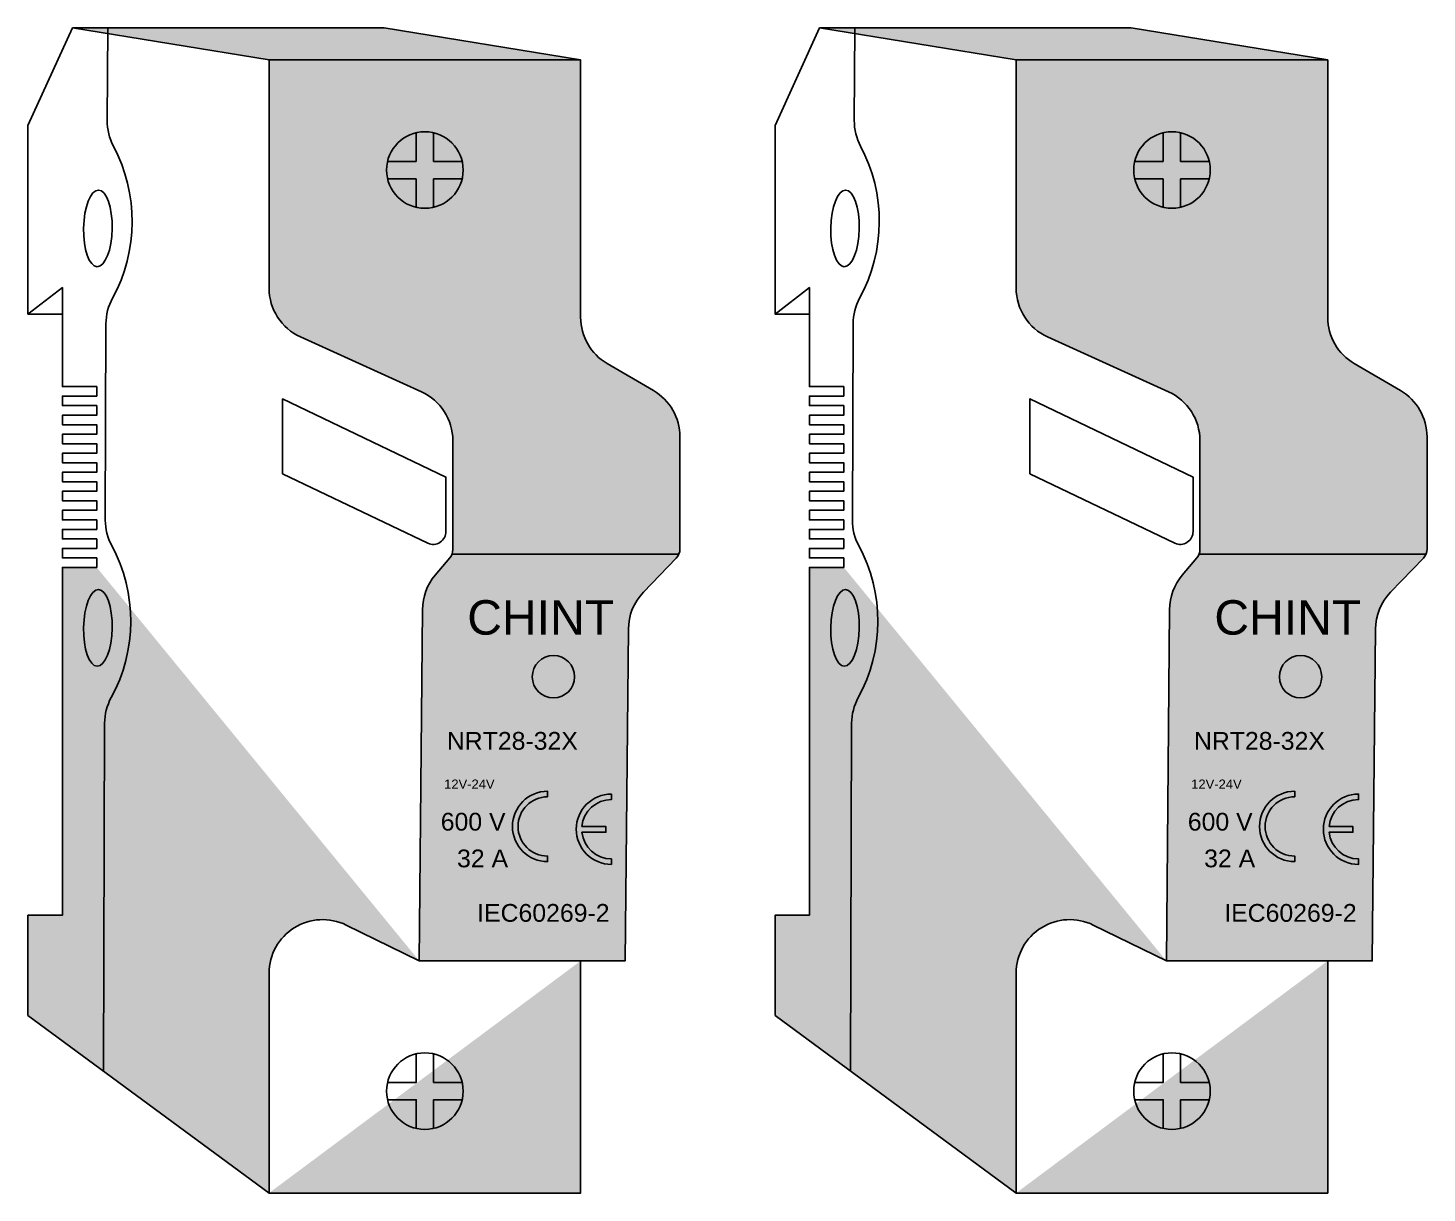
# Model space of a CAD drawing. Header units: millimetres. Extents: x 2499 to 4503, y 2704 to 3691.
# Drawn here: x 3332.3 to 3426.2, y 3044.2 to 3122.4 of the extents above; entities that cross this region are included whole.
import ezdxf

# ---------------------------------------------------------------- set-up
doc = ezdxf.new("R2010")
doc.units = ezdxf.units.MM
doc.styles.get("Standard").update_dxf_attribs({"font": 'arial.ttf'})

msp = doc.modelspace()

# ---------------------------------------------------------------- hatches: boundary and pattern name
h = msp.add_hatch(color=256)
h.dxf.hatch_style = 1
edge = h.paths.add_edge_path()
edge.add_line((3358.528432814403, 3059.755042318026), (3372.346343692352, 3059.755042318026))
edge.add_line((3372.346343692352, 3059.755042318026), (3372.566246515029, 3082.002780524468))
edge.add_arc((3376.158872554817, 3082.002780524466), 3.592626039787319, 136.0738392032398, 179.9999999999783, ccw=False)
edge.add_line((3373.571339569502, 3084.495095695479), (3375.778101927096, 3086.786166446661))
edge.add_arc((3375.153471493069, 3087.387811301371), 0.86725988625729, 316.0738392031771, 359.9999999999099)
edge.add_line((3376.020731379327, 3087.387811301369), (3376.020731379326, 3094.921221185286))
edge.add_arc((3372.428105339539, 3094.921221185286), 3.59262603978641, 0, 59.69400676730731)
edge.add_line((3374.241008868107, 3098.022888907312), (3371.138923064905, 3099.83603680146))
edge.add_arc((3372.951826593473, 3102.937704523486), 3.592626039786623, 179.9999999999855, 239.6940067672948, ccw=False)
edge.add_line((3369.359200553687, 3102.937704523486), (3369.359200553687, 3120.205784277533))
edge.add_line((3369.359200553687, 3120.205784277533), (3356.170841164879, 3122.350172588971))
edge.add_line((3356.170841164879, 3122.350172588971), (3335.260139003284, 3122.350172588971))
edge.add_line((3335.260139003284, 3122.350172588971), (3348.448498392087, 3120.205784277533))
edge.add_line((3348.448498392087, 3120.205784277533), (3348.448498392087, 3104.89337550116))
edge.add_arc((3352.041124431873, 3104.893375501159), 3.592626039785955, 179.9999999999927, 245.593283337653)
edge.add_line((3350.556611170529, 3101.621803671191), (3358.672262692024, 3097.939233660734))
edge.add_arc((3357.187749430681, 3094.667661830766), 3.592626039785415, 7.275957614183426e-12, 65.5932833376728, ccw=False)
edge.add_line((3360.780375470467, 3094.667661830766), (3360.780375470467, 3087.355664609313))
edge.add_arc((3359.91311558421, 3087.355664609314), 0.8672598862567611, 319.7735382807334, 359.99999999997, ccw=False)
edge.add_line((3360.575266639588, 3086.795579178176), (3359.59799943277, 3085.640222376506))
edge.add_arc((3362.340961676869, 3083.320067211605), 3.592626039788581, 139.7735382807498, 179.9999999999927)
edge.add_line((3358.748335637081, 3083.320067211606), (3358.528432814403, 3059.755042318026))
edge.add_line((3358.528432814403, 3059.755042318026), (3353.621812593752, 3062.159055991453))
edge.add_arc((3352.041124431873, 3058.93285283656), 3.592626039785956, 63.89731400597007, 180)
edge.add_line((3348.448498392087, 3058.93285283656), (3348.448498392087, 3044.182095934497))
edge.add_line((3348.448498392087, 3044.182095934497), (3332.268200455154, 3056.095188924094))
edge.add_line((3332.268200455154, 3056.095188924094), (3332.268200455154, 3062.814130569984))
edge.add_line((3332.268200455154, 3062.814130569984), (3334.575279575012, 3062.814130569984))
edge.add_line((3334.575279575012, 3062.814130569984), (3334.575279575012, 3086.156992268242))
edge.add_line((3334.575279575012, 3086.156992268242), (3336.882358694871, 3086.156992268242))
edge.add_line((3336.882358694871, 3086.156992268242), (3336.882358694871, 3086.795415132288))
edge.add_line((3336.882358694871, 3086.795415132288), (3336.882358694871, 3086.156992268242))
edge = h.paths.add_edge_path(flags=0)
edge.add_arc((3375.153471493069, 3087.387811301371), 0.86725988625729, 316.0738392031771, 359.9999999999099)
edge.add_arc((3375.153471493069, 3087.387811301371), 0.86725988625729, 316.0738392031771, 359.9999999999099, ccw=False)
edge = h.paths.add_edge_path(flags=0)
edge.add_arc((3372.428105339539, 3094.921221185286), 3.59262603978641, 0, 59.69400676730731)
edge.add_arc((3372.428105339539, 3094.921221185286), 3.59262603978641, 0, 59.694006767307314, ccw=False)
edge = h.paths.add_edge_path(flags=0)
edge.add_arc((3352.041124431873, 3104.893375501159), 3.592626039785955, 179.9999999999927, 245.593283337653)
edge.add_arc((3352.041124431873, 3104.893375501159), 3.592626039785955, 179.9999999999928, 245.59328333765302, ccw=False)
edge = h.paths.add_edge_path(flags=17)
edge.add_line((3358.528432814403, 3059.755042318026), (3372.346343692352, 3059.755042318026))
edge.add_line((3372.346343692352, 3059.755042318026), (3372.566246515029, 3082.002780524468))
edge.add_arc((3376.158872554817, 3082.002780524466), 3.592626039787319, 136.0738392032398, 179.9999999999783)
edge.add_line((3373.571339569502, 3084.495095695479), (3375.778101927096, 3086.786166446661))
edge.add_arc((3375.153471493069, 3087.387811301371), 0.86725988625729, 316.0738392031771, 359.9999999999099)
edge.add_line((3376.020731379327, 3087.387811301369), (3376.020731379326, 3094.921221185286))
edge.add_arc((3372.428105339539, 3094.921221185286), 3.59262603978641, 0, 59.69400676730731)
edge.add_line((3374.241008868107, 3098.022888907312), (3371.138923064905, 3099.83603680146))
edge.add_arc((3372.951826593473, 3102.937704523486), 3.592626039786623, 179.9999999999855, 239.6940067672948)
edge.add_line((3369.359200553687, 3102.937704523486), (3369.359200553687, 3120.205784277533))
edge.add_line((3369.359200553687, 3120.205784277533), (3356.170841164879, 3122.350172588971))
edge.add_line((3356.170841164879, 3122.350172588971), (3335.260139003284, 3122.350172588971))
edge.add_line((3335.260139003284, 3122.350172588971), (3348.448498392087, 3120.205784277533))
edge.add_line((3348.448498392087, 3120.205784277533), (3348.448498392087, 3104.89337550116))
edge.add_arc((3352.041124431873, 3104.893375501159), 3.592626039785955, 179.9999999999927, 245.593283337653)
edge.add_line((3350.556611170529, 3101.621803671191), (3358.672262692024, 3097.939233660734))
edge.add_arc((3357.187749430681, 3094.667661830766), 3.592626039785415, 7.275957614183426e-12, 65.5932833376728, ccw=False)
edge.add_line((3360.780375470467, 3094.667661830766), (3360.780375470467, 3087.355664609313))
edge.add_arc((3359.91311558421, 3087.355664609314), 0.8672598862567611, 319.7735382807334, 359.99999999997, ccw=False)
edge.add_line((3360.575266639588, 3086.795579178176), (3359.59799943277, 3085.640222376506))
edge.add_arc((3362.340961676869, 3083.320067211605), 3.592626039788581, 139.7735382807498, 179.9999999999927)
edge.add_line((3358.748335637081, 3083.320067211606), (3358.528432814403, 3059.755042318026))
edge = h.paths.add_edge_path(flags=0)
edge.add_arc((3362.340961676869, 3083.320067211605), 3.592626039788581, 139.7735382807498, 179.9999999999927)
edge.add_arc((3362.340961676869, 3083.320067211605), 3.592626039788581, 139.7735382807498, 179.9999999999927)
edge = h.paths.add_edge_path(flags=16)
edge.add_line((3358.528432814403, 3059.755042318026), (3372.346343692352, 3059.755042318026))
edge.add_line((3358.748335637081, 3083.320067211606), (3358.528432814403, 3059.755042318026))
edge.add_arc((3362.340961676869, 3083.320067211605), 3.592626039788581, 139.7735382807498, 179.9999999999927)
edge.add_line((3360.575266639588, 3086.795579178176), (3359.59799943277, 3085.640222376506))
edge.add_arc((3359.91311558421, 3087.355664609314), 0.8672598862567611, 319.7735382807334, 359.99999999997)
edge.add_line((3360.780375470467, 3094.667661830766), (3360.780375470467, 3087.355664609313))
edge.add_arc((3357.187749430681, 3094.667661830766), 3.592626039785415, 7.252384095090722e-12, 65.59328333767282)
edge.add_line((3350.556611170529, 3101.621803671191), (3358.672262692024, 3097.939233660734))
edge.add_arc((3352.041124431873, 3104.893375501159), 3.592626039785955, 179.9999999999927, 245.593283337653)
edge.add_line((3348.448498392087, 3120.205784277533), (3348.448498392087, 3104.89337550116))
edge.add_line((3335.260139003284, 3122.350172588971), (3348.448498392087, 3120.205784277533))
edge.add_line((3356.170841164879, 3122.350172588971), (3335.260139003284, 3122.350172588971))
edge.add_line((3369.359200553687, 3120.205784277533), (3356.170841164879, 3122.350172588971))
edge.add_line((3369.359200553687, 3102.937704523486), (3369.359200553687, 3120.205784277533))
edge.add_arc((3372.951826593473, 3102.937704523486), 3.592626039786623, 179.9999999999855, 239.6940067672948)
edge.add_line((3374.241008868107, 3098.022888907312), (3371.138923064905, 3099.83603680146))
edge.add_arc((3372.428105339539, 3094.921221185286), 3.59262603978641, 0, 59.69400676730731)
edge.add_line((3376.020731379327, 3087.387811301369), (3376.020731379326, 3094.921221185286))
edge.add_arc((3375.153471493069, 3087.387811301371), 0.86725988625729, 316.0738392031771, 359.9999999999099)
edge.add_line((3373.571339569502, 3084.495095695479), (3375.778101927096, 3086.786166446661))
edge.add_arc((3376.158872554817, 3082.002780524466), 3.592626039787319, 136.0738392032398, 179.9999999999783)
edge.add_line((3372.346343692352, 3059.755042318026), (3372.566246515029, 3082.002780524468))
edge = h.paths.add_edge_path(flags=17)
edge.add_arc((3352.041124431873, 3058.93285283656), 3.592626039785956, 63.89731400597009, 180, ccw=False)
edge.add_arc((3352.041124431873, 3058.93285283656), 3.592626039785956, 63.89731400597007, 180)
h.paths.add_polyline_path([(3336.882358694871, 3086.156992268242), (3336.882358694871, 3086.795415132288)], flags=0)
edge = h.paths.add_edge_path(flags=17)
edge.add_line((3334.575279575012, 3086.156992268242), (3336.882358694871, 3086.156992268242))
edge.add_line((3334.575279575012, 3086.156992268242), (3336.882358694871, 3086.156992268242))
edge = h.paths.add_edge_path(flags=17)
edge.add_line((3334.575279575012, 3062.814130569984), (3334.575279575012, 3086.156992268242))
edge.add_line((3334.575279575012, 3062.814130569984), (3334.575279575012, 3086.156992268242))
edge = h.paths.add_edge_path(flags=17)
edge.add_line((3332.268200455154, 3062.814130569984), (3334.575279575012, 3062.814130569984))
edge.add_line((3332.268200455154, 3062.814130569984), (3334.575279575012, 3062.814130569984))
edge = h.paths.add_edge_path(flags=17)
edge.add_line((3332.268200455154, 3056.095188924094), (3332.268200455154, 3062.814130569984))
edge.add_line((3332.268200455154, 3056.095188924094), (3332.268200455154, 3062.814130569984))
edge = h.paths.add_edge_path(flags=17)
edge.add_line((3348.448498392087, 3044.182095934497), (3332.268200455154, 3056.095188924094))
edge.add_line((3348.448498392087, 3044.182095934497), (3332.268200455154, 3056.095188924094))
edge = h.paths.add_edge_path(flags=16)
edge.add_line((3348.448498392087, 3058.93285283656), (3348.448498392087, 3044.182095934497))
edge.add_line((3348.448498392087, 3058.93285283656), (3348.448498392087, 3044.182095934497))
edge = h.paths.add_edge_path(flags=0)
edge.add_line((3358.528432814403, 3059.755042318026), (3353.621812593752, 3062.159055991453))
edge.add_line((3358.528432814403, 3059.755042318026), (3353.621812593752, 3062.159055991453))
edge = h.paths.add_edge_path(flags=0)
edge.add_line((3373.571339569502, 3084.495095695479), (3375.778101927096, 3086.786166446661))
edge.add_line((3373.571339569502, 3084.495095695479), (3375.778101927096, 3086.786166446661))
edge = h.paths.add_edge_path(flags=0)
edge.add_arc((3376.158872554817, 3082.002780524466), 3.592626039787319, 136.0738392032398, 179.9999999999783)
edge.add_arc((3376.158872554817, 3082.002780524466), 3.592626039787319, 136.0738392032398, 179.9999999999783)
edge = h.paths.add_edge_path(flags=0)
edge.add_line((3372.346343692352, 3059.755042318026), (3372.566246515029, 3082.002780524468))
edge.add_line((3372.346343692352, 3059.755042318026), (3372.566246515029, 3082.002780524468))
edge = h.paths.add_edge_path(flags=0)
edge.add_line((3358.528432814403, 3059.755042318026), (3372.346343692352, 3059.755042318026))
edge.add_line((3358.528432814403, 3059.755042318026), (3372.346343692352, 3059.755042318026))
edge = h.paths.add_edge_path(flags=0)
edge.add_line((3358.748335637081, 3083.320067211606), (3358.528432814403, 3059.755042318026))
edge.add_line((3358.748335637081, 3083.320067211606), (3358.528432814403, 3059.755042318026))
edge = h.paths.add_edge_path(flags=0)
edge.add_line((3376.020731379327, 3087.387811301369), (3376.020731379326, 3094.921221185286))
edge.add_line((3376.020731379327, 3087.387811301369), (3376.020731379326, 3094.921221185286))
edge = h.paths.add_edge_path(flags=0)
edge.add_line((3348.448498392087, 3120.205784277533), (3348.448498392087, 3104.89337550116))
edge.add_line((3348.448498392087, 3120.205784277533), (3348.448498392087, 3104.89337550116))
edge = h.paths.add_edge_path(flags=0)
edge.add_line((3335.260139003284, 3122.350172588971), (3348.448498392087, 3120.205784277533))
edge.add_line((3335.260139003284, 3122.350172588971), (3348.448498392087, 3120.205784277533))
edge = h.paths.add_edge_path(flags=0)
edge.add_line((3356.170841164879, 3122.350172588971), (3335.260139003284, 3122.350172588971))
edge.add_line((3356.170841164879, 3122.350172588971), (3335.260139003284, 3122.350172588971))
edge = h.paths.add_edge_path(flags=0)
edge.add_line((3369.359200553687, 3120.205784277533), (3356.170841164879, 3122.350172588971))
edge.add_line((3369.359200553687, 3120.205784277533), (3356.170841164879, 3122.350172588971))
edge = h.paths.add_edge_path(flags=0)
edge.add_line((3369.359200553687, 3102.937704523486), (3369.359200553687, 3120.205784277533))
edge.add_line((3369.359200553687, 3102.937704523486), (3369.359200553687, 3120.205784277533))
edge = h.paths.add_edge_path(flags=0)
edge.add_arc((3372.951826593473, 3102.937704523486), 3.592626039786623, 179.9999999999855, 239.6940067672948)
edge.add_arc((3372.951826593473, 3102.937704523486), 3.592626039786623, 179.9999999999855, 239.6940067672948)
edge = h.paths.add_edge_path(flags=0)
edge.add_line((3374.241008868107, 3098.022888907312), (3371.138923064905, 3099.83603680146))
edge.add_line((3374.241008868107, 3098.022888907312), (3371.138923064905, 3099.83603680146))
edge = h.paths.add_edge_path(flags=0)
edge.add_line((3360.575266639588, 3086.795579178176), (3359.59799943277, 3085.640222376506))
edge.add_line((3360.575266639588, 3086.795579178176), (3359.59799943277, 3085.640222376506))
edge = h.paths.add_edge_path(flags=0)
edge.add_arc((3359.91311558421, 3087.355664609314), 0.8672598862567611, 319.7735382807334, 359.99999999997)
edge.add_arc((3359.91311558421, 3087.355664609314), 0.8672598862567611, 319.7735382807334, 359.99999999997)
edge = h.paths.add_edge_path(flags=0)
edge.add_line((3360.780375470467, 3094.667661830766), (3360.780375470467, 3087.355664609313))
edge.add_line((3360.780375470467, 3094.667661830766), (3360.780375470467, 3087.355664609313))
edge = h.paths.add_edge_path(flags=0)
edge.add_arc((3357.187749430681, 3094.667661830766), 3.592626039785415, 7.252384095090722e-12, 65.59328333767282)
edge.add_arc((3357.187749430681, 3094.667661830766), 3.592626039785415, 7.252384095090722e-12, 65.59328333767282)
edge = h.paths.add_edge_path(flags=0)
edge.add_line((3350.556611170529, 3101.621803671191), (3358.672262692024, 3097.939233660734))
edge.add_line((3350.556611170529, 3101.621803671191), (3358.672262692024, 3097.939233660734))
edge = h.paths.add_edge_path(flags=17)
edge.add_line((3369.359200553687, 3059.755042318026), (3369.359200553687, 3044.182095934497))
edge.add_line((3369.359200553687, 3044.182095934497), (3348.448498392087, 3044.182095934497))
h = msp.add_hatch(color=256)
h.dxf.hatch_style = 1
edge = h.paths.add_edge_path()
edge.add_line((3358.528432814403, 3059.755042318026), (3372.346343692352, 3059.755042318026))
edge.add_line((3372.346343692352, 3059.755042318026), (3372.566246515029, 3082.002780524468))
edge.add_arc((3376.158872554816, 3082.002780524467), 3.592626039786473, 136.0738392032391, 179.999999999979, ccw=False)
edge.add_line((3373.571339569502, 3084.495095695479), (3375.778101927096, 3086.786166446661))
edge.add_arc((3375.153471493069, 3087.387811301371), 0.8672598862582869, 316.0738392031965, 359.9999999999128)
edge.add_line((3376.020731379327, 3087.387811301369), (3376.020731379326, 3094.921221185286))
edge.add_arc((3372.42810533954, 3094.921221185286), 3.592626039785154, 0, 59.69400676731664)
edge.add_line((3374.241008868107, 3098.022888907312), (3371.138923064905, 3099.83603680146))
edge.add_arc((3372.951826593473, 3102.937704523486), 3.592626039787422, 180, 239.69400676729998, ccw=False)
edge.add_line((3369.359200553687, 3102.937704523486), (3369.359200553687, 3120.205784277534))
edge.add_line((3369.359200553687, 3120.205784277533), (3356.170841164879, 3122.350172588971))
edge.add_line((3356.170841164879, 3122.350172588971), (3335.260139003284, 3122.350172588971))
edge.add_line((3335.260139003284, 3122.350172588971), (3348.448498392087, 3120.205784277533))
edge.add_line((3348.448498392087, 3120.205784277533), (3348.448498392087, 3104.89337550116))
edge.add_arc((3352.041124431873, 3104.893375501159), 3.592626039785814, 179.9999999999789, 245.5932833376565)
edge.add_line((3350.556611170529, 3101.621803671191), (3358.672262692024, 3097.939233660734))
edge.add_arc((3357.18774943068, 3094.667661830766), 3.592626039785893, 0, 65.59328333766518, ccw=False)
edge.add_line((3360.780375470467, 3094.667661830766), (3360.780375470467, 3087.355664609314))
edge.add_arc((3359.913115584209, 3087.355664609315), 0.8672598862576525, 319.7735382806859, 359.9999999999128, ccw=False)
edge.add_line((3360.575266639588, 3086.795579178176), (3359.597999432769, 3085.640222376506))
edge.add_arc((3362.340961676869, 3083.320067211606), 3.592626039788321, 139.7735382807585, 180)
edge.add_line((3358.748335637081, 3083.320067211606), (3358.528432814402, 3059.755042318026))
h.paths.add_polyline_path([(3336.882358694871, 3086.156992268242), (3336.882358694871, 3086.795415132288)], flags=17)
h = msp.add_hatch(color=256)
h.dxf.hatch_style = 1
edge = h.paths.add_edge_path()
edge.add_line((3408.667141138624, 3059.755042318026), (3422.485052016572, 3059.755042318026))
edge.add_line((3422.485052016572, 3059.755042318026), (3422.70495483925, 3082.002780524468))
edge.add_arc((3426.297580879037, 3082.002780524466), 3.592626039787319, 136.0738392032398, 179.9999999999783, ccw=False)
edge.add_line((3423.710047893722, 3084.495095695479), (3425.916810251317, 3086.786166446661))
edge.add_arc((3425.29217981729, 3087.387811301371), 0.86725988625729, 316.0738392031771, 359.9999999999099)
edge.add_line((3426.159439703547, 3087.387811301369), (3426.159439703546, 3094.921221185286))
edge.add_arc((3422.56681366376, 3094.921221185286), 3.59262603978641, 0, 59.69400676730731)
edge.add_line((3424.379717192327, 3098.022888907312), (3421.277631389126, 3099.83603680146))
edge.add_arc((3423.090534917694, 3102.937704523486), 3.592626039786623, 179.9999999999855, 239.6940067672948, ccw=False)
edge.add_line((3419.497908877908, 3102.937704523486), (3419.497908877908, 3120.205784277533))
edge.add_line((3419.497908877908, 3120.205784277533), (3406.3095494891, 3122.350172588971))
edge.add_line((3406.3095494891, 3122.350172588971), (3385.398847327504, 3122.350172588971))
edge.add_line((3385.398847327504, 3122.350172588971), (3398.587206716308, 3120.205784277533))
edge.add_line((3398.587206716308, 3120.205784277533), (3398.587206716308, 3104.89337550116))
edge.add_arc((3402.179832756094, 3104.893375501159), 3.592626039785955, 179.9999999999927, 245.593283337653)
edge.add_line((3400.69531949475, 3101.621803671191), (3408.810971016245, 3097.939233660734))
edge.add_arc((3407.326457754903, 3094.667661830765), 3.592626039786055, 2.1827872842550278e-11, 65.59328333768542, ccw=False)
edge.add_line((3410.919083794689, 3094.667661830766), (3410.919083794689, 3087.355664609313))
edge.add_arc((3410.051823908431, 3087.355664609315), 0.8672598862572158, 319.7735382806681, 359.9999999999099, ccw=False)
edge.add_line((3410.713974963809, 3086.795579178176), (3409.736707756991, 3085.640222376506))
edge.add_arc((3412.47967000109, 3083.320067211605), 3.592626039788581, 139.7735382807498, 179.9999999999927)
edge.add_line((3408.887043961302, 3083.320067211606), (3408.667141138624, 3059.755042318026))
edge.add_line((3408.667141138624, 3059.755042318026), (3403.760520917972, 3062.159055991453))
edge.add_arc((3402.179832756094, 3058.93285283656), 3.592626039785956, 63.89731400597007, 180)
edge.add_line((3398.587206716308, 3058.93285283656), (3398.587206716308, 3044.182095934497))
edge.add_line((3398.587206716308, 3044.182095934497), (3382.406908779375, 3056.095188924094))
edge.add_line((3382.406908779375, 3056.095188924094), (3382.406908779375, 3062.814130569984))
edge.add_line((3382.406908779375, 3062.814130569984), (3384.713987899233, 3062.814130569984))
edge.add_line((3384.713987899233, 3062.814130569984), (3384.713987899233, 3086.156992268242))
edge.add_line((3384.713987899233, 3086.156992268242), (3387.021067019091, 3086.156992268242))
edge.add_line((3387.021067019091, 3086.156992268242), (3387.021067019091, 3086.795415132288))
edge.add_line((3387.021067019091, 3086.795415132288), (3387.021067019091, 3086.156992268242))
edge = h.paths.add_edge_path(flags=0)
edge.add_arc((3425.29217981729, 3087.387811301371), 0.86725988625729, 316.0738392031771, 359.9999999999099)
edge.add_arc((3425.29217981729, 3087.387811301371), 0.86725988625729, 316.0738392031771, 359.9999999999099, ccw=False)
edge = h.paths.add_edge_path(flags=0)
edge.add_arc((3422.56681366376, 3094.921221185286), 3.59262603978641, 0, 59.69400676730731)
edge.add_arc((3422.56681366376, 3094.921221185286), 3.59262603978641, 0, 59.694006767307314, ccw=False)
edge = h.paths.add_edge_path(flags=0)
edge.add_arc((3402.179832756094, 3104.893375501159), 3.592626039785955, 179.9999999999927, 245.593283337653)
edge.add_arc((3402.179832756094, 3104.893375501159), 3.592626039785955, 179.9999999999928, 245.59328333765302, ccw=False)
edge = h.paths.add_edge_path(flags=17)
edge.add_line((3408.667141138624, 3059.755042318026), (3422.485052016572, 3059.755042318026))
edge.add_line((3422.485052016572, 3059.755042318026), (3422.70495483925, 3082.002780524468))
edge.add_arc((3426.297580879037, 3082.002780524466), 3.592626039787319, 136.0738392032398, 179.9999999999783)
edge.add_line((3423.710047893722, 3084.495095695479), (3425.916810251317, 3086.786166446661))
edge.add_arc((3425.29217981729, 3087.387811301371), 0.86725988625729, 316.0738392031771, 359.9999999999099)
edge.add_line((3426.159439703547, 3087.387811301369), (3426.159439703546, 3094.921221185286))
edge.add_arc((3422.56681366376, 3094.921221185286), 3.59262603978641, 0, 59.69400676730731)
edge.add_line((3424.379717192327, 3098.022888907312), (3421.277631389126, 3099.83603680146))
edge.add_arc((3423.090534917694, 3102.937704523486), 3.592626039786623, 179.9999999999855, 239.6940067672948)
edge.add_line((3419.497908877908, 3102.937704523486), (3419.497908877908, 3120.205784277533))
edge.add_line((3419.497908877908, 3120.205784277533), (3406.3095494891, 3122.350172588971))
edge.add_line((3406.3095494891, 3122.350172588971), (3385.398847327504, 3122.350172588971))
edge.add_line((3385.398847327504, 3122.350172588971), (3398.587206716308, 3120.205784277533))
edge.add_line((3398.587206716308, 3120.205784277533), (3398.587206716308, 3104.89337550116))
edge.add_arc((3402.179832756094, 3104.893375501159), 3.592626039785955, 179.9999999999927, 245.593283337653)
edge.add_line((3400.69531949475, 3101.621803671191), (3408.810971016245, 3097.939233660734))
edge.add_arc((3407.326457754903, 3094.667661830765), 3.592626039786055, 2.1827872842550278e-11, 65.59328333768542, ccw=False)
edge.add_line((3410.919083794689, 3094.667661830766), (3410.919083794689, 3087.355664609313))
edge.add_arc((3410.051823908431, 3087.355664609315), 0.8672598862572158, 319.7735382806681, 359.9999999999099, ccw=False)
edge.add_line((3410.713974963809, 3086.795579178176), (3409.736707756991, 3085.640222376506))
edge.add_arc((3412.47967000109, 3083.320067211605), 3.592626039788581, 139.7735382807498, 179.9999999999927)
edge.add_line((3408.887043961302, 3083.320067211606), (3408.667141138624, 3059.755042318026))
edge = h.paths.add_edge_path(flags=0)
edge.add_arc((3412.47967000109, 3083.320067211605), 3.592626039788581, 139.7735382807498, 179.9999999999927)
edge.add_arc((3412.47967000109, 3083.320067211605), 3.592626039788581, 139.7735382807498, 179.9999999999927)
edge = h.paths.add_edge_path(flags=16)
edge.add_line((3408.667141138624, 3059.755042318026), (3422.485052016572, 3059.755042318026))
edge.add_line((3408.887043961302, 3083.320067211606), (3408.667141138624, 3059.755042318026))
edge.add_arc((3412.47967000109, 3083.320067211605), 3.592626039788581, 139.7735382807498, 179.9999999999927)
edge.add_line((3410.713974963809, 3086.795579178176), (3409.736707756991, 3085.640222376506))
edge.add_arc((3410.051823908431, 3087.355664609315), 0.8672598862572158, 319.7735382806682, 359.9999999999099)
edge.add_line((3410.919083794689, 3094.667661830766), (3410.919083794689, 3087.355664609313))
edge.add_arc((3407.326457754903, 3094.667661830765), 3.592626039786055, 2.175715228526941e-11, 65.5932833376854)
edge.add_line((3400.69531949475, 3101.621803671191), (3408.810971016245, 3097.939233660734))
edge.add_arc((3402.179832756094, 3104.893375501159), 3.592626039785955, 179.9999999999927, 245.593283337653)
edge.add_line((3398.587206716308, 3120.205784277533), (3398.587206716308, 3104.89337550116))
edge.add_line((3385.398847327504, 3122.350172588971), (3398.587206716308, 3120.205784277533))
edge.add_line((3406.3095494891, 3122.350172588971), (3385.398847327504, 3122.350172588971))
edge.add_line((3419.497908877908, 3120.205784277533), (3406.3095494891, 3122.350172588971))
edge.add_line((3419.497908877908, 3102.937704523486), (3419.497908877908, 3120.205784277533))
edge.add_arc((3423.090534917694, 3102.937704523486), 3.592626039786623, 179.9999999999855, 239.6940067672948)
edge.add_line((3424.379717192327, 3098.022888907312), (3421.277631389126, 3099.83603680146))
edge.add_arc((3422.56681366376, 3094.921221185286), 3.59262603978641, 0, 59.69400676730731)
edge.add_line((3426.159439703547, 3087.387811301369), (3426.159439703546, 3094.921221185286))
edge.add_arc((3425.29217981729, 3087.387811301371), 0.86725988625729, 316.0738392031771, 359.9999999999099)
edge.add_line((3423.710047893722, 3084.495095695479), (3425.916810251317, 3086.786166446661))
edge.add_arc((3426.297580879037, 3082.002780524466), 3.592626039787319, 136.0738392032398, 179.9999999999783)
edge.add_line((3422.485052016572, 3059.755042318026), (3422.70495483925, 3082.002780524468))
edge = h.paths.add_edge_path(flags=17)
edge.add_arc((3402.179832756094, 3058.93285283656), 3.592626039785956, 63.89731400597009, 180, ccw=False)
edge.add_arc((3402.179832756094, 3058.93285283656), 3.592626039785956, 63.89731400597007, 180)
h.paths.add_polyline_path([(3387.021067019091, 3086.156992268242), (3387.021067019091, 3086.795415132288)], flags=0)
edge = h.paths.add_edge_path(flags=17)
edge.add_line((3384.713987899233, 3086.156992268242), (3387.021067019091, 3086.156992268242))
edge.add_line((3384.713987899233, 3086.156992268242), (3387.021067019091, 3086.156992268242))
edge = h.paths.add_edge_path(flags=17)
edge.add_line((3384.713987899233, 3062.814130569984), (3384.713987899233, 3086.156992268242))
edge.add_line((3384.713987899233, 3062.814130569984), (3384.713987899233, 3086.156992268242))
edge = h.paths.add_edge_path(flags=17)
edge.add_line((3382.406908779375, 3062.814130569984), (3384.713987899233, 3062.814130569984))
edge.add_line((3382.406908779375, 3062.814130569984), (3384.713987899233, 3062.814130569984))
edge = h.paths.add_edge_path(flags=17)
edge.add_line((3382.406908779375, 3056.095188924094), (3382.406908779375, 3062.814130569984))
edge.add_line((3382.406908779375, 3056.095188924094), (3382.406908779375, 3062.814130569984))
edge = h.paths.add_edge_path(flags=17)
edge.add_line((3398.587206716308, 3044.182095934497), (3382.406908779375, 3056.095188924094))
edge.add_line((3398.587206716308, 3044.182095934497), (3382.406908779375, 3056.095188924094))
edge = h.paths.add_edge_path(flags=16)
edge.add_line((3398.587206716308, 3058.93285283656), (3398.587206716308, 3044.182095934497))
edge.add_line((3398.587206716308, 3058.93285283656), (3398.587206716308, 3044.182095934497))
edge = h.paths.add_edge_path(flags=0)
edge.add_line((3408.667141138624, 3059.755042318026), (3403.760520917972, 3062.159055991453))
edge.add_line((3408.667141138624, 3059.755042318026), (3403.760520917972, 3062.159055991453))
edge = h.paths.add_edge_path(flags=0)
edge.add_line((3423.710047893722, 3084.495095695479), (3425.916810251317, 3086.786166446661))
edge.add_line((3423.710047893722, 3084.495095695479), (3425.916810251317, 3086.786166446661))
edge = h.paths.add_edge_path(flags=0)
edge.add_arc((3426.297580879037, 3082.002780524466), 3.592626039787319, 136.0738392032398, 179.9999999999783)
edge.add_arc((3426.297580879037, 3082.002780524466), 3.592626039787319, 136.0738392032398, 179.9999999999783)
edge = h.paths.add_edge_path(flags=0)
edge.add_line((3422.485052016572, 3059.755042318026), (3422.70495483925, 3082.002780524468))
edge.add_line((3422.485052016572, 3059.755042318026), (3422.70495483925, 3082.002780524468))
edge = h.paths.add_edge_path(flags=0)
edge.add_line((3408.667141138624, 3059.755042318026), (3422.485052016572, 3059.755042318026))
edge.add_line((3408.667141138624, 3059.755042318026), (3422.485052016572, 3059.755042318026))
edge = h.paths.add_edge_path(flags=0)
edge.add_line((3408.887043961302, 3083.320067211606), (3408.667141138624, 3059.755042318026))
edge.add_line((3408.887043961302, 3083.320067211606), (3408.667141138624, 3059.755042318026))
edge = h.paths.add_edge_path(flags=0)
edge.add_line((3426.159439703547, 3087.387811301369), (3426.159439703546, 3094.921221185286))
edge.add_line((3426.159439703547, 3087.387811301369), (3426.159439703546, 3094.921221185286))
edge = h.paths.add_edge_path(flags=0)
edge.add_line((3398.587206716308, 3120.205784277533), (3398.587206716308, 3104.89337550116))
edge.add_line((3398.587206716308, 3120.205784277533), (3398.587206716308, 3104.89337550116))
edge = h.paths.add_edge_path(flags=0)
edge.add_line((3385.398847327504, 3122.350172588971), (3398.587206716308, 3120.205784277533))
edge.add_line((3385.398847327504, 3122.350172588971), (3398.587206716308, 3120.205784277533))
edge = h.paths.add_edge_path(flags=0)
edge.add_line((3406.3095494891, 3122.350172588971), (3385.398847327504, 3122.350172588971))
edge.add_line((3406.3095494891, 3122.350172588971), (3385.398847327504, 3122.350172588971))
edge = h.paths.add_edge_path(flags=0)
edge.add_line((3419.497908877908, 3120.205784277533), (3406.3095494891, 3122.350172588971))
edge.add_line((3419.497908877908, 3120.205784277533), (3406.3095494891, 3122.350172588971))
edge = h.paths.add_edge_path(flags=0)
edge.add_line((3419.497908877908, 3102.937704523486), (3419.497908877908, 3120.205784277533))
edge.add_line((3419.497908877908, 3102.937704523486), (3419.497908877908, 3120.205784277533))
edge = h.paths.add_edge_path(flags=0)
edge.add_arc((3423.090534917694, 3102.937704523486), 3.592626039786623, 179.9999999999855, 239.6940067672948)
edge.add_arc((3423.090534917694, 3102.937704523486), 3.592626039786623, 179.9999999999855, 239.6940067672948)
edge = h.paths.add_edge_path(flags=0)
edge.add_line((3424.379717192327, 3098.022888907312), (3421.277631389126, 3099.83603680146))
edge.add_line((3424.379717192327, 3098.022888907312), (3421.277631389126, 3099.83603680146))
edge = h.paths.add_edge_path(flags=0)
edge.add_line((3410.713974963809, 3086.795579178176), (3409.736707756991, 3085.640222376506))
edge.add_line((3410.713974963809, 3086.795579178176), (3409.736707756991, 3085.640222376506))
edge = h.paths.add_edge_path(flags=0)
edge.add_arc((3410.051823908431, 3087.355664609315), 0.8672598862572158, 319.7735382806682, 359.9999999999099)
edge.add_arc((3410.051823908431, 3087.355664609315), 0.8672598862572158, 319.7735382806682, 359.9999999999099)
edge = h.paths.add_edge_path(flags=0)
edge.add_line((3410.919083794689, 3094.667661830766), (3410.919083794689, 3087.355664609313))
edge.add_line((3410.919083794689, 3094.667661830766), (3410.919083794689, 3087.355664609313))
edge = h.paths.add_edge_path(flags=0)
edge.add_arc((3407.326457754903, 3094.667661830765), 3.592626039786055, 2.175715228526941e-11, 65.5932833376854)
edge.add_arc((3407.326457754903, 3094.667661830765), 3.592626039786055, 2.175715228526941e-11, 65.5932833376854)
edge = h.paths.add_edge_path(flags=0)
edge.add_line((3400.69531949475, 3101.621803671191), (3408.810971016245, 3097.939233660734))
edge.add_line((3400.69531949475, 3101.621803671191), (3408.810971016245, 3097.939233660734))
edge = h.paths.add_edge_path(flags=17)
edge.add_line((3419.497908877908, 3059.755042318026), (3419.497908877908, 3044.182095934497))
edge.add_line((3419.497908877908, 3044.182095934497), (3398.587206716308, 3044.182095934497))
h = msp.add_hatch(color=256)
h.dxf.hatch_style = 1
edge = h.paths.add_edge_path()
edge.add_line((3408.667141138624, 3059.755042318026), (3422.485052016572, 3059.755042318026))
edge.add_line((3422.485052016572, 3059.755042318026), (3422.70495483925, 3082.002780524468))
edge.add_arc((3426.297580879037, 3082.002780524467), 3.592626039786473, 136.0738392032391, 179.999999999979, ccw=False)
edge.add_line((3423.710047893722, 3084.495095695479), (3425.916810251317, 3086.786166446661))
edge.add_arc((3425.29217981729, 3087.387811301371), 0.8672598862582869, 316.0738392031965, 359.9999999999128)
edge.add_line((3426.159439703547, 3087.387811301369), (3426.159439703546, 3094.921221185286))
edge.add_arc((3422.566813663761, 3094.921221185286), 3.592626039785154, 0, 59.69400676731664)
edge.add_line((3424.379717192327, 3098.022888907312), (3421.277631389126, 3099.83603680146))
edge.add_arc((3423.090534917695, 3102.937704523486), 3.592626039787422, 180, 239.69400676729998, ccw=False)
edge.add_line((3419.497908877908, 3102.937704523486), (3419.497908877908, 3120.205784277534))
edge.add_line((3419.497908877908, 3120.205784277533), (3406.3095494891, 3122.350172588971))
edge.add_line((3406.3095494891, 3122.350172588971), (3385.398847327504, 3122.350172588971))
edge.add_line((3385.398847327504, 3122.350172588971), (3398.587206716308, 3120.205784277533))
edge.add_line((3398.587206716308, 3120.205784277533), (3398.587206716308, 3104.89337550116))
edge.add_arc((3402.179832756093, 3104.893375501159), 3.592626039785814, 179.9999999999789, 245.5932833376565)
edge.add_line((3400.69531949475, 3101.621803671191), (3408.810971016245, 3097.939233660734))
edge.add_arc((3407.326457754902, 3094.667661830766), 3.592626039785893, 0, 65.59328333766518, ccw=False)
edge.add_line((3410.919083794689, 3094.667661830766), (3410.919083794689, 3087.355664609314))
edge.add_arc((3410.051823908431, 3087.355664609315), 0.8672598862576525, 319.7735382806859, 359.9999999999128, ccw=False)
edge.add_line((3410.713974963809, 3086.795579178176), (3409.73670775699, 3085.640222376506))
edge.add_arc((3412.479670001091, 3083.320067211606), 3.592626039788321, 139.7735382807585, 180)
edge.add_line((3408.887043961302, 3083.320067211606), (3408.667141138623, 3059.755042318026))
h.paths.add_polyline_path([(3387.021067019091, 3086.156992268242), (3387.021067019091, 3086.795415132288)], flags=17)
h = msp.add_hatch(color=1)
h.dxf.hatch_style = 1
edge = h.paths.add_edge_path()
edge.add_arc((3367.534559427768, 3078.820640457129), 1.422015636938062, 0, 360)
h = msp.add_hatch(color=1)
h.dxf.hatch_style = 1
edge = h.paths.add_edge_path()
edge.add_arc((3417.673267751989, 3078.820640457129), 1.422015636938062, 0, 360)
at = {"true_color": 0x000000}
h = msp.add_hatch(color=18, dxfattribs=at)
h.dxf.hatch_style = 1
edge = h.paths.add_edge_path()
edge.add_arc((3367.144827753477, 3068.776173352333), 1.989363363282081, 90, 270)
edge.add_line((3367.144827753477, 3066.786809989051), (3367.144827753477, 3066.414594553162))
edge.add_arc((3367.144827753477, 3068.776173352333), 2.361578799169823, 90, 270, ccw=False)
edge.add_line((3367.144827753477, 3071.137752151503), (3367.144827753477, 3070.765536715614))
edge = h.paths.add_edge_path()
edge.add_arc((3371.4275814744, 3068.591713530388), 1.989363363282065, 185.7327590381089, 270)
edge.add_line((3371.4275814744, 3066.602350167105), (3371.4275814744, 3066.230134731216))
edge.add_arc((3371.4275814744, 3068.591713530388), 2.361578799169823, 90, 270, ccw=False)
edge.add_line((3371.4275814744, 3070.953292329558), (3371.4275814744, 3070.581076893669))
edge.add_arc((3371.4275814744, 3068.591713530388), 1.989363363282081, 90, 174.8109383652479)
h = msp.add_hatch(color=18, dxfattribs=at)
h.dxf.hatch_style = 1
edge = h.paths.add_edge_path()
edge.add_line((3369.446371152455, 3068.771636434404), (3371.053040115665, 3068.771636434404))
edge.add_line((3371.053040115665, 3068.771636434404), (3371.053040115665, 3068.39299869065))
edge.add_line((3371.053040115665, 3068.39299869065), (3369.448167671367, 3068.39299869065))
edge.add_arc((3371.4275814744, 3068.591713530387), 1.989363363282064, 185.7327590381115, 270)
edge.add_line((3371.4275814744, 3066.602350167105), (3371.4275814744, 3066.230134731218))
edge.add_arc((3371.4275814744, 3068.591713530388), 2.36157879916982, 90, 270, ccw=False)
edge.add_line((3371.4275814744, 3070.953292329558), (3371.4275814744, 3070.581076893669))
edge.add_arc((3371.427581474399, 3068.591713530386), 1.989363363282337, 89.99999999997381, 174.8109383652098)
h = msp.add_hatch(color=18, dxfattribs=at)
h.dxf.hatch_style = 1
edge = h.paths.add_edge_path()
edge.add_arc((3417.283536077698, 3068.776173352333), 1.989363363282081, 90, 270)
edge.add_line((3417.283536077698, 3066.786809989051), (3417.283536077698, 3066.414594553162))
edge.add_arc((3417.283536077698, 3068.776173352333), 2.361578799169823, 90, 270, ccw=False)
edge.add_line((3417.283536077698, 3071.137752151503), (3417.283536077698, 3070.765536715614))
edge = h.paths.add_edge_path()
edge.add_arc((3421.566289798621, 3068.591713530388), 1.989363363282065, 185.7327590381089, 270)
edge.add_line((3421.566289798621, 3066.602350167105), (3421.566289798621, 3066.230134731216))
edge.add_arc((3421.566289798621, 3068.591713530388), 2.361578799169823, 90, 270, ccw=False)
edge.add_line((3421.566289798621, 3070.953292329558), (3421.566289798621, 3070.581076893669))
edge.add_arc((3421.566289798621, 3068.591713530388), 1.989363363282081, 90, 174.8109383652479)
h = msp.add_hatch(color=18, dxfattribs=at)
h.dxf.hatch_style = 1
edge = h.paths.add_edge_path()
edge.add_line((3419.585079476675, 3068.771636434404), (3421.191748439886, 3068.771636434404))
edge.add_line((3421.191748439886, 3068.771636434404), (3421.191748439886, 3068.39299869065))
edge.add_line((3421.191748439886, 3068.39299869065), (3419.586875995588, 3068.39299869065))
edge.add_arc((3421.566289798621, 3068.591713530387), 1.989363363282064, 185.7327590381115, 270)
edge.add_line((3421.566289798621, 3066.602350167105), (3421.566289798621, 3066.230134731218))
edge.add_arc((3421.566289798621, 3068.591713530388), 2.36157879916982, 90, 270, ccw=False)
edge.add_line((3421.566289798621, 3070.953292329558), (3421.566289798621, 3070.581076893669))
edge.add_arc((3421.56628979862, 3068.591713530386), 1.989363363282337, 89.99999999997381, 174.8109383652098)

# ---------------------------------------------------------------- linework, layer by layer
for p, q in [((3348.448498392087, 3120.205784277533), (3369.359200553687, 3120.205784277533)), ((3398.587206716308, 3120.205784277533), (3419.497908877908, 3120.205784277533)), ((3375.947081945796, 3087.038065451312), (3360.780375470467, 3087.038065451311)), ((3426.085790270018, 3087.038065451312), (3410.919083794689, 3087.038065451311))]:
    msp.add_line(p, q)
at = {"color": 18, "true_color": 0x000000}
for p, q in [((3358.323465051026, 3115.320725591168), (3358.323465051026, 3113.400319919162)), ((3359.484233894747, 3115.320725591168), (3359.484233894747, 3113.400319919162)), ((3408.462173375248, 3115.320725591168), (3408.462173375248, 3113.400319919162)), ((3409.622942218968, 3115.320725591168), (3409.622942218968, 3113.400319919162)), ((3356.403059379022, 3113.400319919163), (3358.323465051026, 3113.400319919163)), ((3359.484233894747, 3113.400319919163), (3361.404639566751, 3113.400319919163)), ((3406.541767703243, 3113.400319919163), (3408.462173375248, 3113.400319919163)), ((3409.622942218968, 3113.400319919163), (3411.543347890972, 3113.400319919163)), ((3356.403059379022, 3112.239551075444), (3358.323465051026, 3112.239551075444)), ((3358.323465051026, 3112.239551075442), (3358.323465051026, 3110.319145403439)), ((3359.484233894747, 3112.239551075442), (3359.484233894747, 3110.319145403439)), ((3359.484233894747, 3112.239551075444), (3361.404639566751, 3112.239551075444)), ((3406.541767703243, 3112.239551075444), (3408.462173375248, 3112.239551075444)), ((3408.462173375248, 3112.239551075442), (3408.462173375248, 3110.319145403439)), ((3409.622942218968, 3112.239551075442), (3409.622942218969, 3110.319145403439)), ((3409.622942218968, 3112.239551075444), (3411.543347890972, 3112.239551075444))]:
    msp.add_line(p, q, dxfattribs=at)
for points in [[(3335.260139003279, 3122.350172588971), (3332.268200455154, 3115.797348729963), (3332.268200455154, 3103.149296642269), (3332.268200455154, 3106.722916411168)], [(3385.3988473275, 3122.350172588971), (3382.406908779375, 3115.797348729963), (3382.406908779375, 3103.149296642269), (3382.406908779375, 3106.722916411168)], [(3336.882358694871, 3098.287026685116), (3334.575279575012, 3098.287026685116), (3334.575279575012, 3104.936106526719), (3332.268200455154, 3103.149296642269), (3334.575279575012, 3103.149296642268)], [(3387.021067019091, 3098.287026685116), (3384.713987899233, 3098.287026685116), (3384.713987899233, 3104.936106526719), (3382.406908779375, 3103.149296642269), (3384.713987899233, 3103.149296642268)], [(3336.882358694871, 3097.010180957024), (3334.575279575012, 3097.010180957024), (3334.575279575012, 3097.64860382107), (3336.882358694871, 3097.64860382107), (3336.882358694871, 3098.287026685116), (3336.882358694871, 3097.64860382107)], [(3387.021067019091, 3097.010180957024), (3384.713987899233, 3097.010180957024), (3384.713987899233, 3097.64860382107), (3387.021067019091, 3097.64860382107), (3387.021067019091, 3098.287026685116), (3387.021067019091, 3097.64860382107)], [(3336.882358694871, 3095.733335228932), (3334.575279575012, 3095.733335228932), (3334.575279575012, 3096.371758092977), (3336.882358694871, 3096.371758092977), (3336.882358694871, 3097.010180957024), (3336.882358694871, 3096.371758092977)], [(3387.021067019091, 3095.733335228932), (3384.713987899233, 3095.733335228932), (3384.713987899233, 3096.371758092977), (3387.021067019091, 3096.371758092977), (3387.021067019091, 3097.010180957024), (3387.021067019091, 3096.371758092977)], [(3336.882358694871, 3094.45648950084), (3334.575279575012, 3094.45648950084), (3334.575279575012, 3095.094912364886), (3336.882358694871, 3095.094912364886), (3336.882358694871, 3095.733335228932), (3336.882358694871, 3095.094912364886)], [(3387.021067019091, 3094.45648950084), (3384.713987899233, 3094.45648950084), (3384.713987899233, 3095.094912364886), (3387.021067019091, 3095.094912364886), (3387.021067019091, 3095.733335228932), (3387.021067019091, 3095.094912364886)], [(3336.882358694871, 3093.179643772748), (3334.575279575012, 3093.179643772748), (3334.575279575012, 3093.818066636794), (3336.882358694871, 3093.818066636794), (3336.882358694871, 3094.45648950084), (3336.882358694871, 3093.818066636794)], [(3387.021067019091, 3093.179643772748), (3384.713987899233, 3093.179643772748), (3384.713987899233, 3093.818066636794), (3387.021067019091, 3093.818066636794), (3387.021067019091, 3094.45648950084), (3387.021067019091, 3093.818066636794)], [(3336.882358694871, 3091.902798044656), (3334.575279575012, 3091.902798044656), (3334.575279575012, 3092.541220908702), (3336.882358694871, 3092.541220908702), (3336.882358694871, 3093.179643772748), (3336.882358694871, 3092.541220908702)], [(3387.021067019091, 3091.902798044656), (3384.713987899233, 3091.902798044656), (3384.713987899233, 3092.541220908702), (3387.021067019091, 3092.541220908702), (3387.021067019091, 3093.179643772748), (3387.021067019091, 3092.541220908702)], [(3336.882358694871, 3090.625952316564), (3334.575279575012, 3090.625952316564), (3334.575279575012, 3091.264375180609), (3336.882358694871, 3091.264375180609), (3336.882358694871, 3091.902798044656), (3336.882358694871, 3091.264375180609)], [(3387.021067019091, 3090.625952316564), (3384.713987899233, 3090.625952316564), (3384.713987899233, 3091.264375180609), (3387.021067019091, 3091.264375180609), (3387.021067019091, 3091.902798044656), (3387.021067019091, 3091.264375180609)], [(3336.882358694871, 3089.349106588472), (3334.575279575012, 3089.349106588472), (3334.575279575012, 3089.987529452518), (3336.882358694871, 3089.987529452518), (3336.882358694871, 3090.625952316564), (3336.882358694871, 3089.987529452518)], [(3387.021067019091, 3089.349106588472), (3384.713987899233, 3089.349106588472), (3384.713987899233, 3089.987529452518), (3387.021067019091, 3089.987529452518), (3387.021067019091, 3090.625952316564), (3387.021067019091, 3089.987529452518)], [(3336.882358694871, 3088.07226086038), (3334.575279575012, 3088.07226086038), (3334.575279575012, 3088.710683724426), (3336.882358694871, 3088.710683724426), (3336.882358694871, 3089.349106588472), (3336.882358694871, 3088.710683724426)], [(3387.021067019091, 3088.07226086038), (3384.713987899233, 3088.07226086038), (3384.713987899233, 3088.710683724426), (3387.021067019091, 3088.710683724426), (3387.021067019091, 3089.349106588472), (3387.021067019091, 3088.710683724426)], [(3336.882358694871, 3086.795415132288), (3334.575279575012, 3086.795415132288), (3334.575279575012, 3087.433837996334), (3336.882358694871, 3087.433837996334), (3336.882358694871, 3088.07226086038), (3336.882358694871, 3087.433837996334)], [(3387.021067019091, 3086.795415132288), (3384.713987899233, 3086.795415132288), (3384.713987899233, 3087.433837996334), (3387.021067019091, 3087.433837996334), (3387.021067019091, 3088.07226086038), (3387.021067019091, 3087.433837996334)], [(3369.359200553687, 3059.755042318026), (3369.359200553687, 3044.182095934497), (3348.448498392087, 3044.182095934497)], [(3419.497908877908, 3059.755042318026), (3419.497908877908, 3044.182095934497), (3398.587206716308, 3044.182095934497)]]:
    msp.add_lwpolyline(points)
for points in [[(3358.528432814403, 3059.755042318026), (3372.346343692352, 3059.755042318026), (3372.566246515029, 3082.002780524468, -0.1940459724443869), (3373.571339569502, 3084.495095695479), (3375.778101927096, 3086.786166446661, 0.1940459724443797), (3376.020731379327, 3087.387811301369), (3376.020731379326, 3094.921221185286, 0.2665186967266679), (3374.241008868107, 3098.022888907312), (3371.138923064905, 3099.83603680146, -0.266518696726668), (3369.359200553687, 3102.937704523486), (3369.359200553687, 3120.205784277533), (3356.170841164879, 3122.350172588971), (3335.260139003284, 3122.350172588971), (3348.448498392087, 3120.205784277533), (3348.448498392087, 3104.89337550116, 0.2942841600099257), (3350.556611170529, 3101.621803671191), (3358.672262692024, 3097.939233660734, -0.294284160009926), (3360.780375470467, 3094.667661830766), (3360.780375470467, 3087.355664609313, -0.1773460062623693), (3360.575266639588, 3086.795579178176), (3359.59799943277, 3085.640222376506, 0.1773460062623615), (3358.748335637081, 3083.320067211606), (3358.528432814403, 3059.755042318026), (3353.621812593752, 3062.159055991453, 0.5548949170196005), (3348.448498392087, 3058.93285283656), (3348.448498392087, 3044.182095934497), (3332.268200455154, 3056.095188924094), (3332.268200455154, 3062.814130569984), (3334.575279575012, 3062.814130569984), (3334.575279575012, 3086.156992268242), (3336.882358694871, 3086.156992268242), (3336.882358694871, 3086.795415132288), (3336.882358694871, 3086.156992268242)], [(3337.622551220391, 3122.350172588971), (3337.583830262313, 3116.13308890571, 0.1243461874770252), (3338.004158764799, 3114.424317674202, -0.2524930231665459), (3337.942634823632, 3104.222539040875, 0.1249439154101311), (3337.501688063873, 3102.510503523501), (3337.455860453445, 3089.337389915373, 0.1253186840423639), (3337.887401138586, 3087.617660403417, -0.2546363744332203), (3337.851922514229, 3077.419355388182, 0.1253186840423083), (3337.40842697262, 3075.702670017532), (3337.327256756002, 3052.370349716157)], [(3408.667141138624, 3059.755042318026), (3422.485052016572, 3059.755042318026), (3422.70495483925, 3082.002780524468, -0.1940459724443869), (3423.710047893722, 3084.495095695479), (3425.916810251317, 3086.786166446661, 0.1940459724443797), (3426.159439703547, 3087.387811301369), (3426.159439703546, 3094.921221185286, 0.2665186967266679), (3424.379717192327, 3098.022888907312), (3421.277631389126, 3099.83603680146, -0.266518696726668), (3419.497908877908, 3102.937704523486), (3419.497908877908, 3120.205784277533), (3406.3095494891, 3122.350172588971), (3385.398847327504, 3122.350172588971), (3398.587206716308, 3120.205784277533), (3398.587206716308, 3104.89337550116, 0.2942841600099257), (3400.69531949475, 3101.621803671191), (3408.810971016245, 3097.939233660734, -0.294284160009926), (3410.919083794689, 3094.667661830766), (3410.919083794689, 3087.355664609313, -0.1773460062623693), (3410.713974963809, 3086.795579178176), (3409.736707756991, 3085.640222376506, 0.1773460062623615), (3408.887043961302, 3083.320067211606), (3408.667141138624, 3059.755042318026), (3403.760520917972, 3062.159055991453, 0.5548949170196005), (3398.587206716308, 3058.93285283656), (3398.587206716308, 3044.182095934497), (3382.406908779375, 3056.095188924094), (3382.406908779375, 3062.814130569984), (3384.713987899233, 3062.814130569984), (3384.713987899233, 3086.156992268242), (3387.021067019091, 3086.156992268242), (3387.021067019091, 3086.795415132288), (3387.021067019091, 3086.156992268242)], [(3387.761259544611, 3122.350172588971), (3387.722538586534, 3116.13308890571, 0.1243461874770252), (3388.14286708902, 3114.424317674202, -0.2524930231665459), (3388.081343147852, 3104.222539040875, 0.1249439154101311), (3387.640396388093, 3102.510503523501), (3387.594568777666, 3089.337389915373, 0.1253186840423639), (3388.026109462807, 3087.617660403417, -0.2546363744332203), (3387.99063083845, 3077.419355388182, 0.1253186840423083), (3387.547135296841, 3075.702670017532), (3387.465965080223, 3052.370349716157)]]:
    msp.add_lwpolyline(points, format="xyb")
for points in [[(3349.35588868645, 3092.437195767874), (3359.105287587175, 3087.775727578602, 0.5416420826297944), (3360.322073999143, 3088.569434651859), (3360.322073999143, 3092.214435520159), (3349.35588868645, 3097.467448351922)], [(3399.494597010671, 3092.437195767874), (3409.243995911396, 3087.775727578602, 0.5416420826297944), (3410.460782323363, 3088.569434651859), (3410.460782323363, 3092.214435520159), (3399.494597010671, 3097.467448351922)]]:
    msp.add_lwpolyline(points, format="xyb", close=True)
for points in [[(3367.144827753477, 3070.765536715614, 0.9999999999999999), (3367.144827753477, 3066.786809989051), (3367.144827753477, 3066.414594553164, -0.9999999999999999), (3367.144827753477, 3071.137752151503)], [(3369.446371152455, 3068.771636434404), (3371.053040115665, 3068.771636434404), (3371.053040115665, 3068.39299869065), (3369.448167671367, 3068.39299869065, 0.3852025140339654), (3371.4275814744, 3066.602350167105), (3371.4275814744, 3066.230134731218, -0.9999999999999999), (3371.4275814744, 3070.953292329558), (3371.4275814744, 3070.581076893669, 0.3879293467224049)], [(3417.283536077698, 3070.765536715614, 0.9999999999999999), (3417.283536077698, 3066.786809989051), (3417.283536077698, 3066.414594553164, -0.9999999999999999), (3417.283536077698, 3071.137752151503)], [(3419.585079476675, 3068.771636434404), (3421.191748439886, 3068.771636434404), (3421.191748439886, 3068.39299869065), (3419.586875995588, 3068.39299869065, 0.3852025140339654), (3421.566289798621, 3066.602350167105), (3421.566289798621, 3066.230134731218, -0.9999999999999999), (3421.566289798621, 3070.953292329558), (3421.566289798621, 3070.581076893669, 0.3879293467224049)]]:
    msp.add_lwpolyline(points, format="xyb", close=True, dxfattribs=at)
for points in [[(3356.403059379022, 3051.598637262505), (3358.323465051026, 3051.598637262505), (3358.323465051026, 3053.51904293451)], [(3359.484233894747, 3053.51904293451), (3359.484233894747, 3051.598637262505), (3361.404639566751, 3051.598637262505)], [(3406.541767703243, 3051.598637262505), (3408.462173375248, 3051.598637262505), (3408.462173375248, 3053.51904293451)], [(3409.622942218968, 3053.51904293451), (3409.622942218968, 3051.598637262505), (3411.543347890972, 3051.598637262505)], [(3356.403059379022, 3050.437868418785), (3358.323465051026, 3050.437868418785), (3358.323465051026, 3048.517462746781)], [(3359.484233894747, 3048.517462746781), (3359.484233894747, 3050.437868418785), (3361.404639566751, 3050.437868418785)], [(3406.541767703243, 3050.437868418785), (3408.462173375248, 3050.437868418785), (3408.462173375248, 3048.517462746781)], [(3409.622942218969, 3048.517462746781), (3409.622942218968, 3050.437868418785), (3411.543347890972, 3050.437868418785)]]:
    msp.add_lwpolyline(points, dxfattribs=at)
for centre in [(3358.903849472887, 3112.819935497304), (3409.042557797108, 3112.819935497304), (3358.903849472887, 3051.018252840645), (3409.042557797108, 3051.018252840645)]:
    msp.add_circle(centre, 2.567254792713279, dxfattribs=at)
at = {"color": 240, "true_color": 0xed1f24}
for centre in [(3367.534559427768, 3078.820640457129), (3417.673267751989, 3078.820640457129)]:
    msp.add_circle(centre, 1.422015636938062, dxfattribs=at)
for centre, major_axis in [((3336.959351118585, 3108.904726316288), (-0.04587198892009095, -2.570946256723587)), ((3387.098059442806, 3108.904726316288), (-0.04587198892009095, -2.570946256723587)), ((3336.959351118585, 3082.100124633264), (-0.04587198892009094, -2.570946256723587)), ((3387.098059442806, 3082.100124633264), (-0.04587198892009095, -2.570946256723587))]:
    msp.add_ellipse(centre, major_axis=major_axis, ratio=0.3729365467127764)

# ---------------------------------------------------------------- texts
at = {"color": 18, "true_color": 0x000000, "attachment_point": 1}
for s, width, gutter_width, insert, char_height in [('CHINT', 5.676774308911114, 11.55077185160292, (3361.748641776178, 3083.956321350973), 2.310154370320584), ('CHINT', 5.676774308911114, 11.55077185160292, (3411.887350100399, 3083.956321350973), 2.310154370320584), ('NRT28-32X', 2.929226976308713, 5.960221538451934, (3360.379609042187, 3075.116161267773), 1.192044307690387), ('NRT28-32X', 2.929226976308713, 5.960221538451934, (3410.518317366408, 3075.116161267773), 1.192044307690387), ('12V-24V', 1.530354417127388, 3.113876607104694, (3360.197016393663, 3071.924514670531), 0.6227753214209387), ('12V-24V', 1.530354417127388, 3.113876607104694, (3410.335724717883, 3071.924514670531), 0.6227753214209387), ('600 V', 6.261792880104423, 5.960221538451934, (3359.968754148589, 3069.690365218161), 1.192044307690387), ('600 V', 6.261792880104423, 5.960221538451934, (3410.107462472809, 3069.690365218161), 1.192044307690387), ('32 A', 5.257490444378279, 5.960221538451934, (3361.064395777413, 3067.22824327006), 1.192044307690387), ('32 A', 5.257490444378279, 5.960221538451934, (3411.203104101634, 3067.22824327006), 1.192044307690387), ('IEC60269-2', 2.929226976308713, 5.960221538451934, (3362.413106415891, 3063.573602726201), 1.192044307690387), ('IEC60269-2', 2.929226976308713, 5.960221538451934, (3412.551814740111, 3063.573602726201), 1.192044307690387)]:
    msp.add_mtext_dynamic_manual_height_columns(s, width=width, gutter_width=gutter_width, heights=[0], dxfattribs=dict(at, insert=insert, char_height=char_height))

doc.saveas('drawing.dxf')
